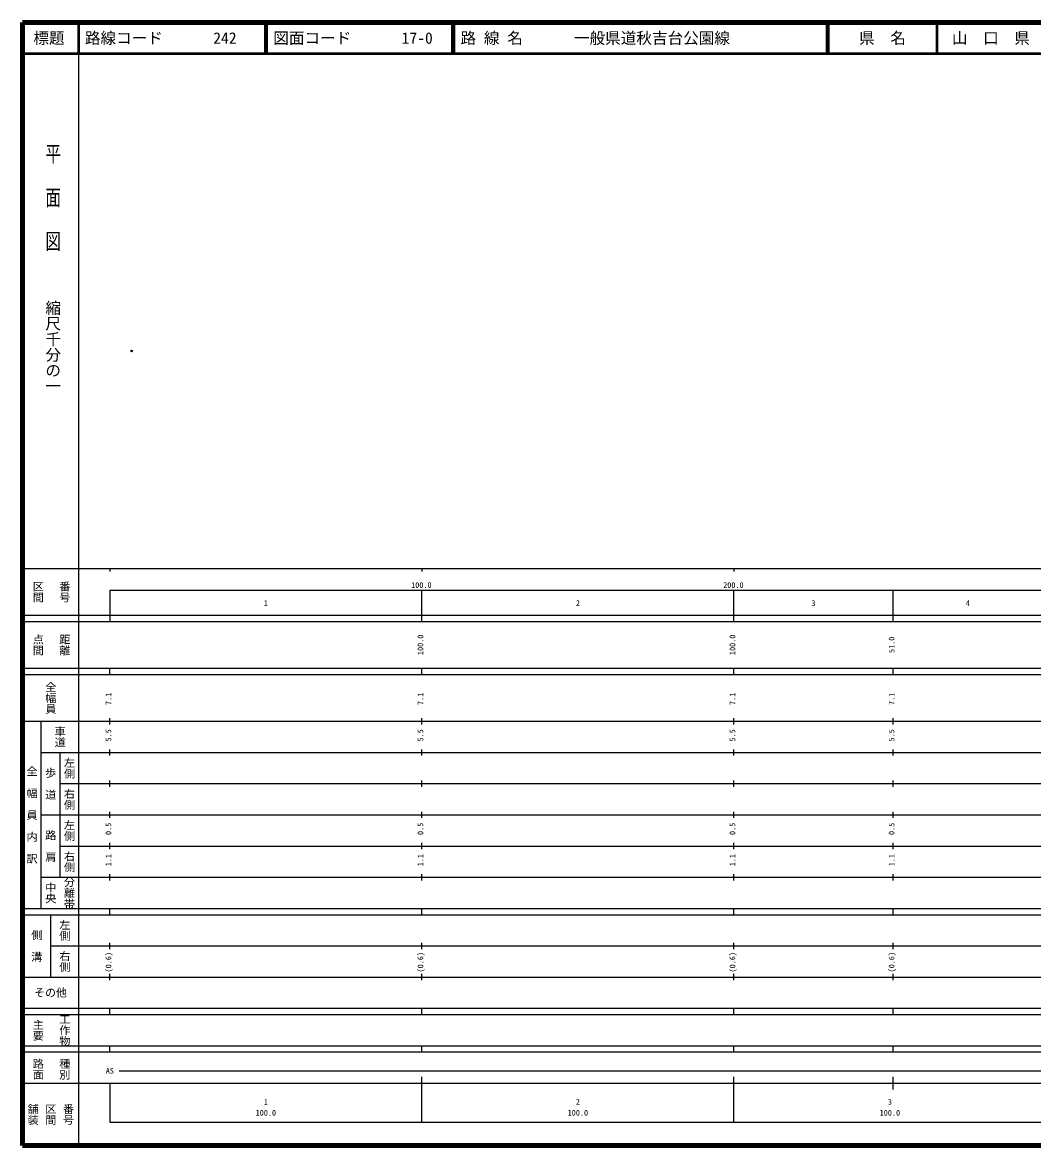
# Model space of a CAD drawing. Units: millimetres on the paper. Extents: x 40 to 680, y 20 to 380.
# Drawn here: x 40 to 363.7, y 20 to 380 of the extents above; entities that cross this region are included whole.
import ezdxf
from ezdxf.enums import TextEntityAlignment as Align

# ---------------------------------------------------------------- set-up
doc = ezdxf.new("R2010")
doc.units = ezdxf.units.MM
doc.header["$PDMODE"] = 32
doc.header["$PDSIZE"] = 0.5
doc.layers.add('S-OTRS', color=6, linetype='Continuous')
doc.layers.add('S-TTL-TXT', color=7, linetype='Continuous')
for name, color, linetype, lineweight in [('S-TTL', 2, 'Continuous', 140), ('S-TTL-BAND', 7, 'Continuous', 25), ('S-TTL-LINE', 7, 'Continuous', 50)]:
    doc.layers.add(name, color=color, linetype=linetype, lineweight=lineweight)
doc.styles.add('@ＭＳ ゴシック', font='')
doc.styles.add('ＭＳ ゴシック', font='')
doc.styles.get('@ＭＳ ゴシック').set_extended_font_data('@MS Gothic')
doc.styles.get('ＭＳ ゴシック').set_extended_font_data('MS Gothic')

msp = doc.modelspace()

# ---------------------------------------------------------------- linework, layer by layer
at = {"layer": 'S-OTRS'}
msp.add_point((74.978, 274.713), dxfattribs=at)
at = {"layer": 'S-TTL'}
for p, q in [((40, 380), (40, 20)), ((680, 380), (40, 380)), ((40, 20), (680, 20))]:
    msp.add_line(p, q, dxfattribs=at)
at = {"layer": 'S-TTL-BAND'}
for p, q in [((58, 370), (58, 20)), ((40, 205), (579, 205)), ((68, 205), (68, 204)), ((168, 205), (168, 204)), ((268, 205), (268, 204)), ((68, 198), (579, 198)), ((68, 198), (68, 188)), ((168, 188), (168, 198)), ((268, 188), (268, 198)), ((319, 188), (319, 198)), ((40, 190), (579, 190)), ((40, 188), (579, 188)), ((40, 173), (579, 173)), ((68, 171), (68, 173)), ((168, 171), (168, 173)), ((268, 171), (268, 173)), ((319, 171), (319, 173)), ((40, 171), (579, 171)), ((40, 156), (579, 156)), ((46, 96), (46, 156)), ((68, 155), (68, 157)), ((168, 155), (168, 157)), ((268, 155), (268, 157)), ((319, 155), (319, 157)), ((46, 146), (579, 146)), ((52, 146), (52, 106)), ((68, 145), (68, 147)), ((168, 145), (168, 147)), ((268, 145), (268, 147)), ((319, 145), (319, 147)), ((68, 135), (68, 137)), ((168, 135), (168, 137)), ((268, 135), (268, 137)), ((319, 135), (319, 137)), ((52, 136), (579, 136)), ((46, 126), (579, 126)), ((68, 125), (68, 127)), ((168, 125), (168, 127)), ((268, 125), (268, 127)), ((319, 125), (319, 127)), ((52, 116), (579, 116)), ((68, 115), (68, 117)), ((168, 115), (168, 117)), ((268, 115), (268, 117)), ((319, 115), (319, 117)), ((46, 106), (579, 106)), ((68, 105), (68, 107)), ((168, 105), (168, 107)), ((268, 105), (268, 107)), ((319, 105), (319, 107)), ((40, 96), (579, 96)), ((40, 94), (579, 94)), ((49, 94), (49, 74)), ((68, 94), (68, 96)), ((168, 94), (168, 96)), ((268, 94), (268, 96)), ((319, 94), (319, 96)), ((49, 84), (579, 84)), ((68, 83), (68, 85)), ((168, 83), (168, 85)), ((268, 83), (268, 85)), ((319, 83), (319, 85)), ((40, 74), (579, 74)), ((68, 73), (68, 75)), ((168, 73), (168, 75)), ((268, 73), (268, 75)), ((319, 73), (319, 75)), ((40, 64), (579, 64)), ((40, 62), (579, 62)), ((68, 62), (68, 64)), ((168, 62), (168, 64)), ((268, 62), (268, 64)), ((319, 62), (319, 64)), ((40, 52), (579, 52)), ((68, 50), (68, 52)), ((168, 50), (168, 52)), ((268, 50), (268, 52)), ((319, 50), (319, 52)), ((40, 50), (579, 50)), ((71, 44), (565, 44)), ((40, 40), (579, 40)), ((68, 40), (68, 27.5)), ((168, 27.5), (168, 42)), ((268, 27.5), (268, 42)), ((319, 38), (319, 42)), ((68, 27.5), (579, 27.5))]:
    msp.add_line(p, q, dxfattribs=at)
at = {"layer": 'S-TTL-LINE'}
for p, q in [((58, 380), (58, 370)), ((117.75, 380), (117.75, 370)), ((118.25, 380), (118.25, 370)), ((177.75, 380), (177.75, 370)), ((178.25, 380), (178.25, 370)), ((297.75, 380), (297.75, 370)), ((298.25, 380), (298.25, 370)), ((333, 380), (333, 370)), ((40, 370), (680, 370))]:
    msp.add_line(p, q, dxfattribs=at)

# ---------------------------------------------------------------- texts
at = {"layer": 'S-TTL-BAND', "style": '@ＭＳ ゴシック', "width": 1.4}
msp.add_text('平  面  図', height=3.666, rotation=270, dxfattribs=at).set_placement((49.777, 306.475), align=Align.MIDDLE_RIGHT)
at = {"layer": 'S-TTL-BAND', "style": '@ＭＳ ゴシック'}
msp.add_text('縮尺千分の一', height=3.666, rotation=270, dxfattribs=at).set_placement((49.777, 261.03), align=Align.MIDDLE_RIGHT)
for s, p in [('区間', (45, 197.5)), ('番号', (53.5, 197.5)), ('点間', (45, 180.5)), ('距離', (53.5, 180.5)), ('全幅員', (49, 163.5)), ('車道', (52, 151)), ('左側', (55, 141)), ('全\u3000幅\u3000員\u3000内\u3000訳', (43, 126)), ('歩\u3000道', (49, 136)), ('右側', (55, 131)), ('左側', (55, 121)), ('路\u3000肩', (49, 116)), ('右側', (55, 111)), ('分離帯', (55, 101)), ('中央', (49, 101)), ('左側', (53.5, 89)), ('側\u3000溝', (44.5, 84)), ('右側', (53.5, 79)), ('工作物', (53.5, 57)), ('主要', (45, 57)), ('路面', (45, 44.5)), ('種別', (53.5, 44.5)), ('舗装', (43.333, 30)), ('区間', (49, 30)), ('番号', (54.667, 30))]:
    msp.add_text(s, height=2.566, rotation=270, dxfattribs=at).set_placement(p, align=Align.MIDDLE_CENTER)
at = {"layer": 'S-TTL-BAND', "style": 'ＭＳ ゴシック'}
for s, p in [('100.0', (167.844, 198.195)), ('200.0', (267.844, 198.195)), ('1', (118, 192.405)), ('2', (218, 192.405)), ('3', (293.5, 192.405)), ('4', (343, 192.405)), ('AS', (68, 42.5)), ('1', (118, 32.523)), ('2', (218, 32.523)), ('3', (318, 32.523)), ('100.0', (118, 29.033)), ('100.0', (218, 29.033)), ('100.0', (318, 29.033))]:
    msp.add_text(s, height=1.833, dxfattribs=at).set_placement(p, align=Align.BOTTOM_CENTER)
for s, p in [('100.0', (169, 180.5)), ('100.0', (269, 180.5)), ('51.0', (320, 180.5)), ('7.1', (69, 163.174)), ('7.1', (169, 163.174)), ('7.1', (269, 163.174)), ('7.1', (320, 163.174)), ('5.5', (69, 151.5)), ('5.5', (169, 151.5)), ('5.5', (269, 151.5)), ('5.5', (320, 151.5)), ('0.5', (69, 121.5)), ('0.5', (169, 121.5)), ('0.5', (269, 121.5)), ('0.5', (320, 121.5)), ('1.1', (69, 111.5)), ('1.1', (169, 111.5)), ('1.1', (269, 111.5)), ('1.1', (320, 111.5)), ('(0.6)', (69, 78.764)), ('(0.6)', (169, 78.764)), ('(0.6)', (269, 78.764)), ('(0.6)', (320, 78.764))]:
    msp.add_text(s, height=1.833, rotation=90, dxfattribs=at).set_placement(p, align=Align.BOTTOM_CENTER)
msp.add_text('その他', height=2.566, dxfattribs=at).set_placement((49, 69), align=Align.MIDDLE_CENTER)
at = {"layer": 'S-TTL-TXT', "style": 'ＭＳ ゴシック'}
for s, p in [('標題', (48.5, 375)), ('県\u3000名', (315.625, 375)), ('山\u3000口\u3000県', (350.375, 375))]:
    msp.add_text(s, height=3.666, dxfattribs=at).set_placement(p, align=Align.MIDDLE_CENTER)
for s, p in [('路線コード', (60, 375)), ('242', (101.142, 375)), ('図面コード', (120.38, 375)), ('17-0', (161.521, 375)), ('路 線 名', (180.38, 375)), ('一般県道秋吉台公園線', (216.734, 375))]:
    msp.add_text(s, height=3.666, dxfattribs=at).set_placement(p, align=Align.MIDDLE_LEFT)

doc.saveas('drawing.dxf')
